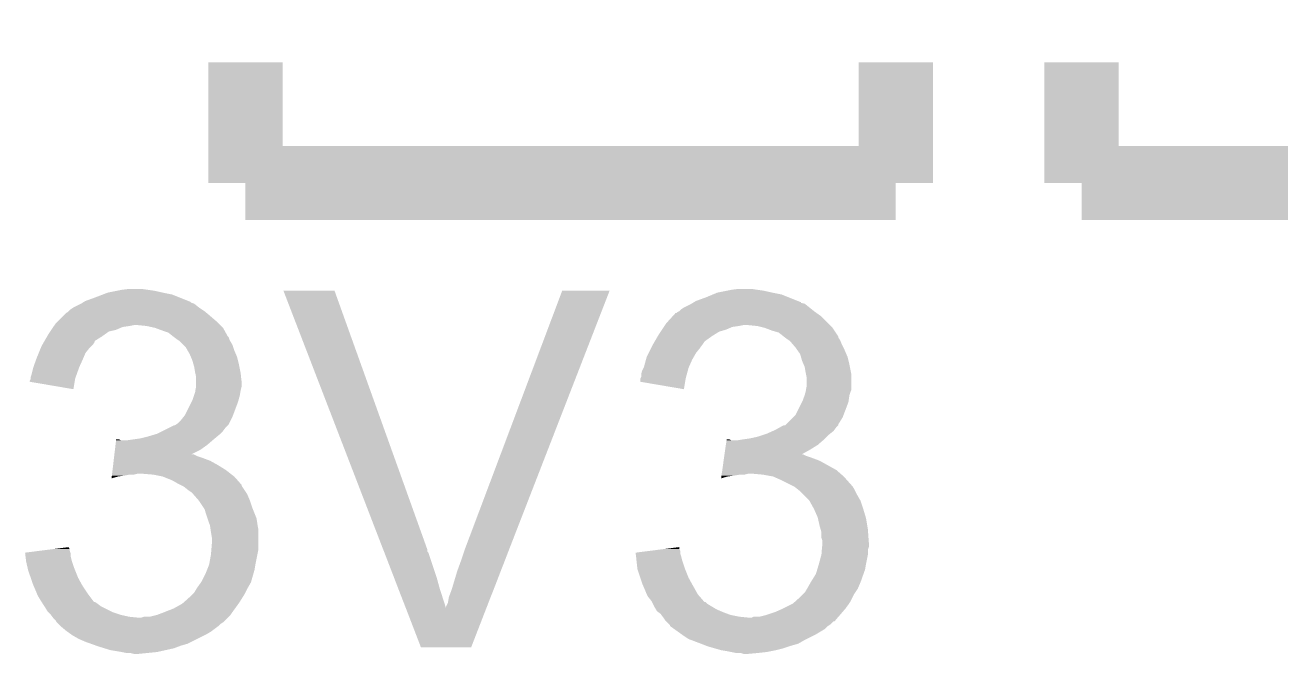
# Model space of a CAD drawing. Extents: x -0.05 to 0.95, y -0.15 to 2.1.
# Drawn here: x 0.23 to 0.3651, y -0.0007 to 0.067 of the extents above; entities that cross this region are included whole.
import ezdxf

# ---------------------------------------------------------------- set-up
doc = ezdxf.new("R2010")
doc.units = 0
doc.layers.add('BOOST_CLICK_V100A_GTO', color=14, linetype='CONTINUOUS')

msp = doc.modelspace()

# ---------------------------------------------------------------- linework, layer by layer
at = {"layer": 'BOOST_CLICK_V100A_GTO', "const_width": 0.008}
for points in [[(0.2537, 0.05), (0.2537, 0.063)], [(0.3237, 0.05), (0.3237, 0.063)], [(0.3437, 0.05), (0.3437, 0.063)], [(0.3437, 0.05), (0.4137, 0.05), (0.4137, 0.063)], [(0.2537, 0.05), (0.3237, 0.05)]]:
    msp.add_lwpolyline(points, dxfattribs=at)
at = {"layer": 'BOOST_CLICK_V100A_GTO'}
for points in [[(0.2376, 0.0377), (0.23838, 0.038), (0.24655, 0.0377), (0.2458, 0.038)], [(0.23838, 0.038), (0.2389, 0.0382), (0.2458, 0.038), (0.2448, 0.0382)], [(0.2389, 0.0382), (0.2399, 0.0384), (0.2448, 0.0382), (0.2439, 0.0384)], [(0.2399, 0.0384), (0.2404, 0.0385), (0.2439, 0.0384), (0.2432, 0.0385)], [(0.2404, 0.0385), (0.2412, 0.0386), (0.2432, 0.0385), (0.2425, 0.0386)], [(0.26855, 0.0105), (0.2578, 0.0384), (0.2733, 0.0105), (0.2633, 0.0384)], [(0.2578, 0.0384), (0.2578, 0.0384), (0.2633, 0.0384), (0.2578, 0.0384)], [(0.2773, 0.0105), (0.2878, 0.0384), (0.28207, 0.0105), (0.2929, 0.0384)], [(0.2878, 0.0384), (0.2878, 0.0384), (0.2929, 0.0384), (0.2878, 0.0384)], [(0.3033, 0.0377), (0.30402, 0.038), (0.31215, 0.0377), (0.3114, 0.038)], [(0.30402, 0.038), (0.3045, 0.0382), (0.3114, 0.038), (0.3104, 0.0382)], [(0.3045, 0.0382), (0.3055, 0.0384), (0.3104, 0.0382), (0.3095, 0.0384)], [(0.3055, 0.0384), (0.306, 0.0385), (0.3095, 0.0384), (0.3088, 0.0385)], [(0.306, 0.0385), (0.3068, 0.0386), (0.3088, 0.0385), (0.3082, 0.0386)], [(0.2349, 0.0364), (0.2352, 0.0366), (0.249, 0.0364), (0.2487, 0.0366)], [(0.2352, 0.0366), (0.236, 0.037), (0.2487, 0.0366), (0.2482, 0.037)], [(0.236, 0.037), (0.23617, 0.0371), (0.2482, 0.037), (0.2479, 0.0371)], [(0.23617, 0.0371), (0.23633, 0.0372), (0.2479, 0.0371), (0.2478, 0.0372)], [(0.23633, 0.0372), (0.2365, 0.0373), (0.2478, 0.0372), (0.24755, 0.0373)], [(0.2365, 0.0373), (0.2376, 0.0377), (0.24755, 0.0373), (0.24655, 0.0377)], [(0.3006, 0.0364), (0.3009, 0.0366), (0.31465, 0.0364), (0.3144, 0.0366)], [(0.3009, 0.0366), (0.3017, 0.037), (0.3144, 0.0366), (0.3139, 0.037)], [(0.3017, 0.037), (0.30187, 0.0371), (0.3139, 0.037), (0.3135, 0.0371)], [(0.30187, 0.0371), (0.30203, 0.0372), (0.3135, 0.0371), (0.3135, 0.0372)], [(0.30203, 0.0372), (0.3022, 0.0373), (0.3134, 0.0372), (0.31315, 0.0373)], [(0.30203, 0.0372), (0.30203, 0.0372), (0.3135, 0.0372), (0.3134, 0.0372)], [(0.3022, 0.0373), (0.3033, 0.0377), (0.31315, 0.0373), (0.31215, 0.0377)], [(0.2335, 0.0351), (0.2341, 0.0357), (0.2506, 0.0351), (0.2499, 0.0357)], [(0.2341, 0.0357), (0.2344, 0.036), (0.2499, 0.0357), (0.24954, 0.036)], [(0.2344, 0.036), (0.2346, 0.0361), (0.24954, 0.036), (0.24942, 0.0361)], [(0.2346, 0.0361), (0.2347, 0.0362), (0.24942, 0.0361), (0.2493, 0.0362)], [(0.2347, 0.0362), (0.2349, 0.0364), (0.2493, 0.0362), (0.249, 0.0364)], [(0.299, 0.0349), (0.29973, 0.0357), (0.3164, 0.0349), (0.3156, 0.0357)], [(0.29973, 0.0357), (0.3, 0.036), (0.3156, 0.0357), (0.31518, 0.036)], [(0.3001, 0.036), (0.3002, 0.0361), (0.31518, 0.036), (0.31504, 0.0361)], [(0.3002, 0.0361), (0.3004, 0.0362), (0.31504, 0.0361), (0.3149, 0.0362)], [(0.3004, 0.0362), (0.3006, 0.0364), (0.3149, 0.0362), (0.31465, 0.0364)], [(0.2325, 0.0337), (0.2327, 0.034), (0.23858, 0.0337), (0.239, 0.034)], [(0.2327, 0.034), (0.23283, 0.0342), (0.239, 0.034), (0.2398, 0.0342)], [(0.23283, 0.0342), (0.23303, 0.0345), (0.2398, 0.0342), (0.2405, 0.0345)], [(0.23303, 0.0345), (0.2331, 0.0346), (0.2405, 0.0345), (0.2412, 0.0346)], [(0.2331, 0.0346), (0.23317, 0.0347), (0.2412, 0.0346), (0.2417, 0.0347)], [(0.23317, 0.0347), (0.2333, 0.0349), (0.251, 0.0347), (0.2508, 0.0349)], [(0.2333, 0.0349), (0.2335, 0.0351), (0.2508, 0.0349), (0.2506, 0.0351)], [(0.2431, 0.0346), (0.2421, 0.0347), (0.2511, 0.0346), (0.251, 0.0347)], [(0.244, 0.0344), (0.2431, 0.0346), (0.2513, 0.0344), (0.2511, 0.0346)], [(0.2448, 0.0341), (0.244, 0.0344), (0.25147, 0.0341), (0.2513, 0.0344)], [(0.2454, 0.0339), (0.2448, 0.0341), (0.25158, 0.0339), (0.25147, 0.0341)], [(0.2459, 0.0335), (0.2454, 0.0339), (0.2518, 0.0335), (0.25158, 0.0339)], [(0.2982, 0.0337), (0.2984, 0.034), (0.30422, 0.0337), (0.3047, 0.034)], [(0.2984, 0.034), (0.29853, 0.0342), (0.3047, 0.034), (0.3054, 0.0342)], [(0.29853, 0.0342), (0.29873, 0.0345), (0.3054, 0.0342), (0.3061, 0.0345)], [(0.29873, 0.0345), (0.2988, 0.0346), (0.3061, 0.0345), (0.3068, 0.0346)], [(0.2988, 0.0346), (0.29887, 0.0347), (0.3068, 0.0346), (0.3073, 0.0347)], [(0.29887, 0.0347), (0.299, 0.0349), (0.3166, 0.0347), (0.3164, 0.0349)], [(0.3088, 0.0346), (0.3078, 0.0347), (0.3167, 0.0346), (0.3166, 0.0347)], [(0.3096, 0.0344), (0.3088, 0.0346), (0.3169, 0.0344), (0.3167, 0.0346)], [(0.3104, 0.0341), (0.3096, 0.0344), (0.3171, 0.0341), (0.3169, 0.0344)], [(0.3111, 0.0339), (0.3104, 0.0341), (0.31723, 0.0339), (0.3171, 0.0341)], [(0.3116, 0.0335), (0.3111, 0.0339), (0.3175, 0.0335), (0.31723, 0.0339)], [(0.23167, 0.0322), (0.2318, 0.0325), (0.2369, 0.0322), (0.2372, 0.0325)], [(0.2318, 0.0325), (0.23186, 0.0326), (0.2372, 0.0325), (0.2373, 0.0326)], [(0.23186, 0.0326), (0.23203, 0.0329), (0.2373, 0.0326), (0.2375, 0.0329)], [(0.23203, 0.0329), (0.23209, 0.033), (0.2375, 0.0329), (0.2375, 0.033)], [(0.23209, 0.033), (0.23238, 0.0335), (0.2375, 0.033), (0.2383, 0.0335)], [(0.23238, 0.0335), (0.2325, 0.0337), (0.2383, 0.0335), (0.23858, 0.0337)], [(0.24603, 0.0334), (0.2459, 0.0335), (0.2519, 0.0334), (0.2518, 0.0335)], [(0.2463, 0.0332), (0.24603, 0.0334), (0.25197, 0.0332), (0.2519, 0.0334)], [(0.24645, 0.0331), (0.2463, 0.0332), (0.252, 0.0331), (0.25197, 0.0332)], [(0.2466, 0.033), (0.24645, 0.0331), (0.25206, 0.033), (0.252, 0.0331)], [(0.247, 0.0326), (0.2466, 0.033), (0.2523, 0.0326), (0.25206, 0.033)], [(0.2473, 0.0323), (0.247, 0.0326), (0.2524, 0.0323), (0.2523, 0.0326)], [(0.29735, 0.0322), (0.2975, 0.0325), (0.3026, 0.0322), (0.30282, 0.0325)], [(0.2975, 0.0325), (0.29756, 0.0326), (0.30282, 0.0325), (0.3029, 0.0326)], [(0.29756, 0.0326), (0.29773, 0.0329), (0.3029, 0.0326), (0.3031, 0.0329)], [(0.29773, 0.0329), (0.29779, 0.033), (0.3031, 0.0329), (0.3032, 0.033)], [(0.29779, 0.033), (0.29808, 0.0335), (0.3032, 0.033), (0.3039, 0.0335)], [(0.29808, 0.0335), (0.2982, 0.0337), (0.3039, 0.0335), (0.30422, 0.0337)], [(0.31173, 0.0334), (0.3116, 0.0335), (0.3175, 0.0334), (0.3175, 0.0335)], [(0.312, 0.0332), (0.31173, 0.0334), (0.31763, 0.0332), (0.3175, 0.0334)], [(0.31215, 0.0331), (0.312, 0.0332), (0.3177, 0.0331), (0.31763, 0.0332)], [(0.3123, 0.033), (0.31215, 0.0331), (0.31774, 0.033), (0.3177, 0.0331)], [(0.31264, 0.0326), (0.3123, 0.033), (0.3179, 0.0326), (0.31774, 0.033)], [(0.3129, 0.0323), (0.31264, 0.0326), (0.31805, 0.0323), (0.3179, 0.0326)], [(0.23119, 0.031), (0.2313, 0.0313), (0.2362, 0.031), (0.23633, 0.0313)], [(0.2313, 0.0313), (0.23147, 0.0317), (0.23633, 0.0313), (0.2365, 0.0317)], [(0.23147, 0.0317), (0.23167, 0.0322), (0.2365, 0.0317), (0.2369, 0.0322)], [(0.24747, 0.032), (0.2473, 0.0323), (0.2525, 0.032), (0.2524, 0.0323)], [(0.2477, 0.0316), (0.24747, 0.032), (0.25267, 0.0316), (0.2525, 0.032)], [(0.24783, 0.0313), (0.2477, 0.0316), (0.2528, 0.0313), (0.25267, 0.0316)], [(0.248, 0.0309), (0.24783, 0.0313), (0.2529, 0.0309), (0.2528, 0.0313)], [(0.29682, 0.031), (0.2969, 0.0313), (0.3018, 0.031), (0.30197, 0.0313)], [(0.2969, 0.0313), (0.2971, 0.0317), (0.30197, 0.0313), (0.3022, 0.0317)], [(0.2971, 0.0317), (0.29735, 0.0322), (0.3022, 0.0317), (0.3026, 0.0322)], [(0.31311, 0.032), (0.3129, 0.0323), (0.3182, 0.032), (0.31805, 0.0323)], [(0.3134, 0.0316), (0.31311, 0.032), (0.31837, 0.0316), (0.3182, 0.032)], [(0.31349, 0.0313), (0.3134, 0.0316), (0.3185, 0.0313), (0.31837, 0.0316)], [(0.3136, 0.0309), (0.31349, 0.0313), (0.3186, 0.0309), (0.3185, 0.0313)], [(0.2307, 0.0294), (0.23087, 0.0301), (0.23555, 0.0294), (0.2358, 0.0301)], [(0.23087, 0.0301), (0.2309, 0.0302), (0.2358, 0.0301), (0.23584, 0.0302)], [(0.2309, 0.0302), (0.23119, 0.031), (0.23584, 0.0302), (0.2362, 0.031)], [(0.24811, 0.0305), (0.248, 0.0309), (0.253, 0.0305), (0.2529, 0.0309)], [(0.2482, 0.0302), (0.24811, 0.0305), (0.25306, 0.0302), (0.253, 0.0305)], [(0.2483, 0.0296), (0.2482, 0.0302), (0.25318, 0.0296), (0.25306, 0.0302)], [(0.2963, 0.0294), (0.2964, 0.0298), (0.30121, 0.0294), (0.30132, 0.0298)], [(0.2964, 0.0298), (0.29655, 0.0301), (0.30132, 0.0298), (0.3014, 0.0301)], [(0.29655, 0.0301), (0.2966, 0.0302), (0.3014, 0.0301), (0.30144, 0.0302)], [(0.2966, 0.0302), (0.29682, 0.031), (0.30144, 0.0302), (0.3018, 0.031)], [(0.31377, 0.0305), (0.3136, 0.0309), (0.3187, 0.0305), (0.3186, 0.0309)], [(0.3139, 0.0302), (0.31377, 0.0305), (0.31876, 0.0302), (0.3187, 0.0305)], [(0.314, 0.0296), (0.3139, 0.0302), (0.31888, 0.0296), (0.31876, 0.0302)], [(0.2305, 0.0287), (0.2306, 0.0289), (0.23535, 0.0287), (0.23538, 0.0289)], [(0.2305, 0.0286), (0.2305, 0.0287), (0.23533, 0.0286), (0.23535, 0.0287)], [(0.2352, 0.0278), (0.2305, 0.0286), (0.2352, 0.0278), (0.23533, 0.0286)], [(0.2306, 0.0291), (0.2307, 0.0294), (0.23544, 0.0291), (0.23555, 0.0294)], [(0.2306, 0.029), (0.2306, 0.0291), (0.2354, 0.029), (0.23544, 0.0291)], [(0.2306, 0.0289), (0.2306, 0.029), (0.23538, 0.0289), (0.2354, 0.029)], [(0.24832, 0.0295), (0.2483, 0.0296), (0.2532, 0.0295), (0.25318, 0.0296)], [(0.2484, 0.0291), (0.24832, 0.0295), (0.25324, 0.0291), (0.2532, 0.0295)], [(0.2484, 0.0286), (0.2484, 0.0291), (0.2533, 0.0286), (0.25324, 0.0291)], [(0.2484, 0.0281), (0.2484, 0.0286), (0.2533, 0.0281), (0.2533, 0.0286)], [(0.2962, 0.0289), (0.29625, 0.029), (0.30108, 0.0289), (0.3011, 0.029)], [(0.2962, 0.0286), (0.2962, 0.0289), (0.30103, 0.0286), (0.30108, 0.0289)], [(0.3009, 0.0278), (0.2962, 0.0286), (0.3009, 0.0278), (0.30103, 0.0286)], [(0.29625, 0.029), (0.2963, 0.0291), (0.3011, 0.029), (0.30113, 0.0291)], [(0.2963, 0.0291), (0.2963, 0.0294), (0.30113, 0.0291), (0.30121, 0.0294)], [(0.31402, 0.0295), (0.314, 0.0296), (0.3189, 0.0295), (0.31888, 0.0296)], [(0.3141, 0.0291), (0.31402, 0.0295), (0.3189, 0.0291), (0.3189, 0.0295)], [(0.3141, 0.0281), (0.3141, 0.0291), (0.3189, 0.0281), (0.3189, 0.0291)], [(0.248, 0.0266), (0.24817, 0.0271), (0.25296, 0.0266), (0.2531, 0.0271)], [(0.24817, 0.0271), (0.2483, 0.0275), (0.2531, 0.0271), (0.25317, 0.0275)], [(0.2483, 0.0275), (0.24833, 0.0277), (0.25317, 0.0275), (0.2532, 0.0277)], [(0.24833, 0.0277), (0.2484, 0.0281), (0.2532, 0.0277), (0.2533, 0.0281)], [(0.3137, 0.0266), (0.31387, 0.0271), (0.31863, 0.0266), (0.3187, 0.0271)], [(0.31387, 0.0271), (0.314, 0.0275), (0.3187, 0.0271), (0.31883, 0.0275)], [(0.314, 0.0275), (0.31403, 0.0277), (0.31883, 0.0275), (0.3189, 0.0277)], [(0.31403, 0.0277), (0.3141, 0.0281), (0.3189, 0.0277), (0.3189, 0.0281)], [(0.2472, 0.025), (0.2479, 0.0264), (0.25238, 0.025), (0.2529, 0.0264)], [(0.2479, 0.0264), (0.248, 0.0266), (0.2529, 0.0264), (0.25296, 0.0266)], [(0.3129, 0.025), (0.3136, 0.0264), (0.31807, 0.025), (0.3186, 0.0264)], [(0.3136, 0.0264), (0.3137, 0.0266), (0.3186, 0.0264), (0.31863, 0.0266)], [(0.2464, 0.0241), (0.2468, 0.0245), (0.25195, 0.0241), (0.25215, 0.0245)], [(0.2468, 0.0245), (0.24704, 0.0248), (0.25215, 0.0245), (0.2523, 0.0248)], [(0.24704, 0.0248), (0.2472, 0.025), (0.2523, 0.0248), (0.25238, 0.025)], [(0.3119, 0.024), (0.3127, 0.0248), (0.3175, 0.024), (0.318, 0.0248)], [(0.3127, 0.0248), (0.3129, 0.025), (0.318, 0.0248), (0.31807, 0.025)], [(0.24387, 0.0229), (0.2442, 0.023), (0.2509, 0.0229), (0.251, 0.023)], [(0.2442, 0.023), (0.2448, 0.0233), (0.251, 0.023), (0.2513, 0.0233)], [(0.2448, 0.0233), (0.2456, 0.0237), (0.2513, 0.0233), (0.2516, 0.0237)], [(0.2456, 0.0237), (0.246, 0.0239), (0.2516, 0.0237), (0.2518, 0.0239)], [(0.2461, 0.0239), (0.24625, 0.024), (0.2518, 0.0239), (0.2519, 0.024)], [(0.24625, 0.024), (0.2464, 0.0241), (0.2519, 0.024), (0.25195, 0.0241)], [(0.3095, 0.0229), (0.3098, 0.023), (0.3165, 0.0229), (0.31662, 0.023)], [(0.3098, 0.023), (0.31047, 0.0233), (0.31662, 0.023), (0.317, 0.0233)], [(0.31047, 0.0233), (0.3107, 0.0234), (0.317, 0.0233), (0.31707, 0.0234)], [(0.3107, 0.0234), (0.31124, 0.0237), (0.31707, 0.0234), (0.3173, 0.0237)], [(0.31124, 0.0237), (0.3116, 0.0239), (0.3173, 0.0237), (0.3175, 0.0239)], [(0.3118, 0.0239), (0.3119, 0.024), (0.3175, 0.0239), (0.3175, 0.024)], [(0.23967, 0.0213), (0.23973, 0.0218), (0.2489, 0.0213), (0.2496, 0.0218)], [(0.23973, 0.0218), (0.23979, 0.0223), (0.2496, 0.0218), (0.25018, 0.0223)], [(0.23979, 0.0223), (0.2398, 0.0224), (0.2403, 0.0223), (0.2401, 0.0224)], [(0.2398, 0.0224), (0.2398, 0.0224), (0.2401, 0.0224), (0.2398, 0.0224)], [(0.241, 0.0223), (0.2417, 0.0224), (0.25018, 0.0223), (0.2503, 0.0224)], [(0.2417, 0.0224), (0.2424, 0.0225), (0.2503, 0.0224), (0.25042, 0.0225)], [(0.2424, 0.0225), (0.2432, 0.0227), (0.25042, 0.0225), (0.25066, 0.0227)], [(0.2432, 0.0227), (0.24387, 0.0229), (0.25066, 0.0227), (0.2509, 0.0229)], [(0.30534, 0.0213), (0.30541, 0.0218), (0.3145, 0.0213), (0.3153, 0.0218)], [(0.30541, 0.0218), (0.30549, 0.0223), (0.3153, 0.0218), (0.31588, 0.0223)], [(0.30549, 0.0223), (0.3055, 0.0224), (0.306, 0.0223), (0.3058, 0.0224)], [(0.3055, 0.0224), (0.3055, 0.0224), (0.3058, 0.0224), (0.3055, 0.0224)], [(0.3067, 0.0223), (0.3073, 0.0224), (0.31588, 0.0223), (0.316, 0.0224)], [(0.3073, 0.0224), (0.308, 0.0225), (0.316, 0.0224), (0.3161, 0.0225)], [(0.308, 0.0225), (0.3089, 0.0227), (0.3161, 0.0225), (0.3163, 0.0227)], [(0.3089, 0.0227), (0.3095, 0.0229), (0.3163, 0.0227), (0.3165, 0.0229)], [(0.23953, 0.0201), (0.23956, 0.0204), (0.2499, 0.0201), (0.2491, 0.0204)], [(0.23956, 0.0204), (0.23959, 0.0206), (0.2491, 0.0204), (0.2485, 0.0206)], [(0.23959, 0.0206), (0.23961, 0.0208), (0.2485, 0.0206), (0.2481, 0.0208)], [(0.23961, 0.0208), (0.23967, 0.0213), (0.2479, 0.0208), (0.2489, 0.0213)], [(0.23961, 0.0208), (0.23961, 0.0208), (0.2481, 0.0208), (0.2479, 0.0208)], [(0.30517, 0.0201), (0.30521, 0.0204), (0.3155, 0.0201), (0.3147, 0.0204)], [(0.30521, 0.0204), (0.30524, 0.0206), (0.3147, 0.0204), (0.3141, 0.0206)], [(0.30524, 0.0206), (0.30527, 0.0208), (0.3141, 0.0206), (0.3137, 0.0208)], [(0.30527, 0.0208), (0.30534, 0.0213), (0.3136, 0.0208), (0.3145, 0.0213)], [(0.30527, 0.0208), (0.30527, 0.0208), (0.3137, 0.0208), (0.3136, 0.0208)], [(0.23936, 0.0187), (0.23941, 0.0191), (0.25211, 0.0187), (0.2516, 0.0191)], [(0.23941, 0.0191), (0.23947, 0.0196), (0.2516, 0.0191), (0.2508, 0.0196)], [(0.23947, 0.0196), (0.23953, 0.0201), (0.2508, 0.0196), (0.2499, 0.0201)], [(0.30497, 0.0187), (0.30503, 0.0191), (0.31776, 0.0187), (0.3173, 0.0191)], [(0.30503, 0.0191), (0.30517, 0.0201), (0.3173, 0.0191), (0.3155, 0.0201)], [(0.2393, 0.0182), (0.23932, 0.0184), (0.2393, 0.0182), (0.24, 0.0184)], [(0.23932, 0.0184), (0.23934, 0.0185), (0.24, 0.0184), (0.2407, 0.0185)], [(0.23934, 0.0185), (0.23935, 0.0186), (0.2407, 0.0185), (0.2412, 0.0186)], [(0.23935, 0.0186), (0.23936, 0.0187), (0.2417, 0.0186), (0.2421, 0.0187)], [(0.2438, 0.0186), (0.2426, 0.0187), (0.25224, 0.0186), (0.25211, 0.0187)], [(0.2448, 0.0184), (0.2438, 0.0186), (0.2525, 0.0184), (0.25224, 0.0186)], [(0.2458, 0.018), (0.2448, 0.0184), (0.25286, 0.018), (0.2525, 0.0184)], [(0.2465, 0.0176), (0.2458, 0.018), (0.25321, 0.0176), (0.25286, 0.018)], [(0.2467, 0.0175), (0.2465, 0.0176), (0.2533, 0.0175), (0.25321, 0.0176)], [(0.3049, 0.0182), (0.30493, 0.0184), (0.3049, 0.0182), (0.3056, 0.0184)], [(0.30493, 0.0184), (0.30494, 0.0185), (0.3056, 0.0184), (0.3063, 0.0185)], [(0.30494, 0.0185), (0.30496, 0.0186), (0.3063, 0.0185), (0.3069, 0.0186)], [(0.30496, 0.0186), (0.30497, 0.0187), (0.3074, 0.0186), (0.3078, 0.0187)], [(0.3094, 0.0186), (0.3083, 0.0187), (0.31787, 0.0186), (0.31776, 0.0187)], [(0.3105, 0.0184), (0.3094, 0.0186), (0.3181, 0.0184), (0.31787, 0.0186)], [(0.3114, 0.018), (0.3105, 0.0184), (0.31846, 0.018), (0.3181, 0.0184)], [(0.3124, 0.0175), (0.3114, 0.018), (0.3189, 0.0175), (0.31846, 0.018)], [(0.2469, 0.0174), (0.2467, 0.0175), (0.2533, 0.0174), (0.2533, 0.0175)], [(0.2471, 0.0173), (0.2469, 0.0174), (0.25337, 0.0173), (0.2533, 0.0174)], [(0.2476, 0.0169), (0.2471, 0.0173), (0.25363, 0.0169), (0.25337, 0.0173)], [(0.2479, 0.0167), (0.2476, 0.0169), (0.25377, 0.0167), (0.25363, 0.0169)], [(0.248, 0.0166), (0.2479, 0.0167), (0.25383, 0.0166), (0.25377, 0.0167)], [(0.24809, 0.0165), (0.248, 0.0166), (0.2539, 0.0165), (0.25383, 0.0166)], [(0.2487, 0.0158), (0.24809, 0.0165), (0.2542, 0.0158), (0.2539, 0.0165)], [(0.3126, 0.0174), (0.3124, 0.0175), (0.319, 0.0174), (0.3189, 0.0175)], [(0.3128, 0.0173), (0.3126, 0.0174), (0.31907, 0.0173), (0.319, 0.0174)], [(0.31305, 0.0171), (0.3128, 0.0173), (0.3192, 0.0171), (0.31907, 0.0173)], [(0.3133, 0.0169), (0.31305, 0.0171), (0.3193, 0.0169), (0.3192, 0.0171)], [(0.3137, 0.0165), (0.3133, 0.0169), (0.3195, 0.0165), (0.3193, 0.0169)], [(0.3144, 0.0158), (0.3137, 0.0165), (0.3199, 0.0158), (0.3195, 0.0165)], [(0.2493, 0.0149), (0.2487, 0.0158), (0.2545, 0.0149), (0.2542, 0.0158)], [(0.24963, 0.0139), (0.2493, 0.0149), (0.2549, 0.0139), (0.2545, 0.0149)], [(0.3149, 0.0149), (0.3144, 0.0158), (0.3202, 0.0149), (0.3199, 0.0158)], [(0.3153, 0.014), (0.3149, 0.0149), (0.32047, 0.014), (0.3202, 0.0149)], [(0.2499, 0.0131), (0.24963, 0.0139), (0.25503, 0.0131), (0.2549, 0.0139)], [(0.31532, 0.0139), (0.3153, 0.014), (0.3205, 0.0139), (0.32047, 0.014)], [(0.3155, 0.0131), (0.31532, 0.0139), (0.32063, 0.0131), (0.3205, 0.0139)], [(0.24996, 0.0127), (0.2499, 0.0131), (0.2551, 0.0127), (0.25503, 0.0131)], [(0.25, 0.0124), (0.24996, 0.0127), (0.2551, 0.0124), (0.2551, 0.0127)], [(0.2501, 0.0118), (0.25, 0.0124), (0.2551, 0.0118), (0.2551, 0.0124)], [(0.31561, 0.0127), (0.3155, 0.0131), (0.3207, 0.0127), (0.32063, 0.0131)], [(0.3157, 0.0124), (0.31561, 0.0127), (0.32072, 0.0124), (0.3207, 0.0127)], [(0.3157, 0.0118), (0.3157, 0.0124), (0.32076, 0.0118), (0.32072, 0.0124)], [(0.25004, 0.0105), (0.2501, 0.0112), (0.2551, 0.0105), (0.2551, 0.0112)], [(0.2501, 0.0112), (0.2501, 0.0118), (0.2551, 0.0112), (0.2551, 0.0118)], [(0.3158, 0.0115), (0.3157, 0.0118), (0.32079, 0.0115), (0.32076, 0.0118)], [(0.31577, 0.0108), (0.3158, 0.0112), (0.3208, 0.0108), (0.3208, 0.0112)], [(0.3158, 0.0113), (0.3158, 0.0115), (0.3208, 0.0113), (0.32079, 0.0115)], [(0.3158, 0.0112), (0.3158, 0.0113), (0.3208, 0.0112), (0.3208, 0.0113)], [(0.23, 0.0102), (0.23157, 0.0104), (0.23487, 0.0102), (0.2348, 0.0104)], [(0.23001, 0.0101), (0.23, 0.0102), (0.2349, 0.0101), (0.23487, 0.0102)], [(0.23004, 0.0098), (0.23001, 0.0101), (0.2349, 0.0098), (0.2349, 0.0101)], [(0.23009, 0.0094), (0.23004, 0.0098), (0.235, 0.0094), (0.2349, 0.0098)], [(0.23157, 0.0104), (0.23314, 0.0106), (0.2348, 0.0104), (0.2348, 0.0106)], [(0.23314, 0.0106), (0.23392, 0.0107), (0.2348, 0.0106), (0.2347, 0.0107)], [(0.23392, 0.0107), (0.2347, 0.0108), (0.2347, 0.0107), (0.2347, 0.0108)], [(0.24982, 0.009), (0.25, 0.01), (0.2548, 0.009), (0.255, 0.01)], [(0.25, 0.01), (0.25004, 0.0105), (0.255, 0.01), (0.2551, 0.0105)], [(0.26863, 0.0103), (0.26855, 0.0105), (0.2733, 0.0103), (0.2733, 0.0105)], [(0.26867, 0.0102), (0.26863, 0.0103), (0.2734, 0.0102), (0.2733, 0.0103)], [(0.26971, 0.0075), (0.26867, 0.0102), (0.2743, 0.0075), (0.2734, 0.0102)], [(0.2769, 0.0093), (0.2773, 0.0105), (0.28161, 0.0093), (0.28207, 0.0105)], [(0.2957, 0.0102), (0.29727, 0.0104), (0.3005, 0.0102), (0.3005, 0.0104)], [(0.29571, 0.0101), (0.2957, 0.0102), (0.3005, 0.0101), (0.3005, 0.0102)], [(0.29575, 0.0098), (0.29571, 0.0101), (0.3006, 0.0098), (0.3005, 0.0101)], [(0.29579, 0.0094), (0.29575, 0.0098), (0.3007, 0.0094), (0.3006, 0.0098)], [(0.29727, 0.0104), (0.29884, 0.0106), (0.3005, 0.0104), (0.3004, 0.0106)], [(0.29884, 0.0106), (0.3004, 0.0108), (0.3004, 0.0106), (0.3004, 0.0108)], [(0.31543, 0.009), (0.3157, 0.01), (0.3205, 0.009), (0.3207, 0.01)], [(0.3157, 0.01), (0.31574, 0.0105), (0.3207, 0.01), (0.3207, 0.0105)], [(0.31574, 0.0105), (0.31577, 0.0108), (0.3207, 0.0105), (0.3208, 0.0108)], [(0.2301, 0.0093), (0.23009, 0.0094), (0.23503, 0.0093), (0.235, 0.0094)], [(0.23028, 0.0085), (0.2301, 0.0093), (0.2353, 0.0085), (0.23503, 0.0093)], [(0.2303, 0.0084), (0.23028, 0.0085), (0.23534, 0.0084), (0.2353, 0.0085)], [(0.2306, 0.0075), (0.2303, 0.0084), (0.2357, 0.0075), (0.23534, 0.0084)], [(0.2494, 0.0079), (0.2496, 0.0084), (0.25456, 0.0079), (0.2547, 0.0084)], [(0.2496, 0.0084), (0.2498, 0.0089), (0.2547, 0.0084), (0.25478, 0.0089)], [(0.2498, 0.0089), (0.24982, 0.009), (0.25478, 0.0089), (0.2548, 0.009)], [(0.2759, 0.0062), (0.2765, 0.0082), (0.28041, 0.0062), (0.28118, 0.0082)], [(0.2765, 0.0082), (0.2769, 0.0093), (0.28118, 0.0082), (0.28161, 0.0093)], [(0.29589, 0.0085), (0.29579, 0.0094), (0.301, 0.0085), (0.3007, 0.0094)], [(0.2959, 0.0084), (0.29589, 0.0085), (0.30104, 0.0084), (0.301, 0.0085)], [(0.2962, 0.0075), (0.2959, 0.0084), (0.3014, 0.0075), (0.30104, 0.0084)], [(0.3151, 0.0079), (0.31525, 0.0084), (0.32022, 0.0079), (0.3204, 0.0084)], [(0.31525, 0.0084), (0.3154, 0.0089), (0.3204, 0.0084), (0.32048, 0.0089)], [(0.3154, 0.0089), (0.31543, 0.009), (0.32048, 0.0089), (0.3205, 0.009)], [(0.2308, 0.0069), (0.2306, 0.0075), (0.23603, 0.0069), (0.2357, 0.0075)], [(0.23093, 0.0066), (0.2308, 0.0069), (0.2362, 0.0066), (0.23603, 0.0069)], [(0.2485, 0.0064), (0.24893, 0.007), (0.25396, 0.0064), (0.2543, 0.007)], [(0.24893, 0.007), (0.249, 0.0071), (0.2543, 0.007), (0.25433, 0.0071)], [(0.249, 0.0071), (0.2494, 0.0079), (0.25433, 0.0071), (0.25456, 0.0079)], [(0.27013, 0.0064), (0.26971, 0.0075), (0.2746, 0.0064), (0.2743, 0.0075)], [(0.2964, 0.0069), (0.2962, 0.0075), (0.30173, 0.0069), (0.3014, 0.0075)], [(0.29691, 0.0057), (0.2964, 0.0069), (0.3024, 0.0057), (0.30173, 0.0069)], [(0.3142, 0.0064), (0.31454, 0.007), (0.31964, 0.0064), (0.3199, 0.007)], [(0.31454, 0.007), (0.3146, 0.0071), (0.3199, 0.007), (0.31994, 0.0071)], [(0.3146, 0.0071), (0.3151, 0.0079), (0.31994, 0.0071), (0.32022, 0.0079)], [(0.23131, 0.0057), (0.23093, 0.0066), (0.2368, 0.0057), (0.2362, 0.0066)], [(0.2314, 0.0055), (0.23131, 0.0057), (0.23695, 0.0055), (0.2368, 0.0057)], [(0.2317, 0.005), (0.2314, 0.0055), (0.23733, 0.005), (0.23695, 0.0055)], [(0.24713, 0.0049), (0.2478, 0.0055), (0.2531, 0.0049), (0.25347, 0.0055)], [(0.2478, 0.0055), (0.248, 0.0057), (0.25347, 0.0055), (0.2536, 0.0057)], [(0.248, 0.0057), (0.2482, 0.0059), (0.2536, 0.0057), (0.2537, 0.0059)], [(0.2482, 0.0059), (0.24844, 0.0063), (0.2537, 0.0059), (0.2539, 0.0063)], [(0.24844, 0.0063), (0.2485, 0.0064), (0.2539, 0.0063), (0.25396, 0.0064)], [(0.27098, 0.00421), (0.27013, 0.0064), (0.2753, 0.00421), (0.2746, 0.0064)], [(0.2756, 0.0054), (0.2759, 0.0062), (0.28009, 0.0054), (0.28041, 0.0062)], [(0.297, 0.0055), (0.29691, 0.0057), (0.30258, 0.0055), (0.3024, 0.0057)], [(0.2974, 0.005), (0.297, 0.0055), (0.30301, 0.005), (0.30258, 0.0055)], [(0.31283, 0.0049), (0.3135, 0.0055), (0.3188, 0.0049), (0.3191, 0.0055)], [(0.3135, 0.0055), (0.3137, 0.0057), (0.3191, 0.0055), (0.3192, 0.0057)], [(0.3137, 0.0057), (0.3139, 0.0059), (0.3192, 0.0057), (0.31933, 0.0059)], [(0.3139, 0.0059), (0.31414, 0.0063), (0.31933, 0.0059), (0.3196, 0.0063)], [(0.31414, 0.0063), (0.3142, 0.0064), (0.3196, 0.0063), (0.31964, 0.0064)], [(0.23177, 0.0049), (0.2317, 0.005), (0.2374, 0.0049), (0.23733, 0.005)], [(0.2319, 0.0047), (0.23177, 0.0049), (0.2378, 0.0047), (0.2375, 0.0049)], [(0.23177, 0.0049), (0.23177, 0.0049), (0.2375, 0.0049), (0.2374, 0.0049)], [(0.2321, 0.0044), (0.2319, 0.0047), (0.2382, 0.0044), (0.2378, 0.0047)], [(0.2324, 0.0039), (0.2321, 0.0044), (0.2392, 0.0039), (0.2382, 0.0044)], [(0.245, 0.0038), (0.246, 0.0042), (0.25231, 0.0038), (0.2526, 0.0042)], [(0.246, 0.0042), (0.2469, 0.0047), (0.2526, 0.0042), (0.25296, 0.0047)], [(0.2469, 0.0047), (0.24713, 0.0049), (0.25296, 0.0047), (0.2531, 0.0049)], [(0.2726, 0), (0.27098, 0.00421), (0.278, 0), (0.27963, 0.00421)], [(0.2753, 0.0044), (0.2755, 0.0048), (0.27971, 0.0044), (0.27986, 0.0048)], [(0.2753, 0.00421), (0.2753, 0.0044), (0.27963, 0.00421), (0.27971, 0.0044)], [(0.2755, 0.0048), (0.2756, 0.0054), (0.27986, 0.0048), (0.28009, 0.0054)], [(0.29745, 0.0049), (0.2974, 0.005), (0.3031, 0.0049), (0.30301, 0.005)], [(0.29755, 0.0047), (0.29745, 0.0049), (0.3034, 0.0047), (0.3032, 0.0049)], [(0.29745, 0.0049), (0.29745, 0.0049), (0.3032, 0.0049), (0.3031, 0.0049)], [(0.2977, 0.0044), (0.29755, 0.0047), (0.3039, 0.0044), (0.3034, 0.0047)], [(0.29788, 0.0041), (0.2977, 0.0044), (0.3044, 0.0041), (0.3039, 0.0044)], [(0.298, 0.0039), (0.29788, 0.0041), (0.30487, 0.0039), (0.3044, 0.0041)], [(0.3107, 0.0038), (0.3116, 0.0042), (0.31796, 0.0038), (0.3183, 0.0042)], [(0.3116, 0.0042), (0.3126, 0.0047), (0.3183, 0.0042), (0.31866, 0.0047)], [(0.3126, 0.0047), (0.31283, 0.0049), (0.31866, 0.0047), (0.3188, 0.0049)], [(0.2325, 0.0038), (0.2324, 0.0039), (0.2394, 0.0038), (0.2392, 0.0039)], [(0.2327, 0.0036), (0.2325, 0.0038), (0.24, 0.0036), (0.2394, 0.0038)], [(0.23278, 0.0035), (0.2327, 0.0036), (0.2403, 0.0035), (0.24, 0.0036)], [(0.23292, 0.0033), (0.23278, 0.0035), (0.2412, 0.0033), (0.2403, 0.0035)], [(0.233, 0.0032), (0.23292, 0.0033), (0.2422, 0.0032), (0.2412, 0.0033)], [(0.2333, 0.0029), (0.233, 0.0032), (0.2515, 0.0029), (0.2518, 0.0032)], [(0.2334, 0.0027), (0.2333, 0.0029), (0.2513, 0.0027), (0.2515, 0.0029)], [(0.2425, 0.0032), (0.2428, 0.0033), (0.2518, 0.0032), (0.2519, 0.0033)], [(0.2434, 0.0033), (0.2442, 0.0035), (0.2519, 0.0033), (0.2521, 0.0035)], [(0.2442, 0.0035), (0.245, 0.0038), (0.2521, 0.0035), (0.25231, 0.0038)], [(0.29813, 0.0038), (0.298, 0.0039), (0.3051, 0.0038), (0.30487, 0.0039)], [(0.2984, 0.0036), (0.29813, 0.0038), (0.30563, 0.0036), (0.3051, 0.0038)], [(0.29847, 0.0035), (0.2984, 0.0036), (0.3059, 0.0035), (0.30563, 0.0036)], [(0.29862, 0.0033), (0.29847, 0.0035), (0.3069, 0.0033), (0.3059, 0.0035)], [(0.2987, 0.0032), (0.29862, 0.0033), (0.3079, 0.0032), (0.3069, 0.0033)], [(0.2989, 0.0029), (0.2987, 0.0032), (0.31719, 0.0029), (0.31744, 0.0032)], [(0.299, 0.0028), (0.2989, 0.0029), (0.3171, 0.0028), (0.31719, 0.0029)], [(0.2993, 0.0025), (0.299, 0.0028), (0.3167, 0.0025), (0.317, 0.0028)], [(0.299, 0.0028), (0.299, 0.0028), (0.317, 0.0028), (0.3171, 0.0028)], [(0.3082, 0.0032), (0.3084, 0.0033), (0.31744, 0.0032), (0.31753, 0.0033)], [(0.309, 0.0033), (0.3098, 0.0035), (0.31753, 0.0033), (0.3177, 0.0035)], [(0.3098, 0.0035), (0.3107, 0.0038), (0.3177, 0.0035), (0.31796, 0.0038)], [(0.2336, 0.0025), (0.2334, 0.0027), (0.251, 0.0025), (0.2513, 0.0027)], [(0.2338, 0.0023), (0.2336, 0.0025), (0.2508, 0.0023), (0.251, 0.0025)], [(0.2344, 0.0018), (0.2338, 0.0023), (0.25013, 0.0018), (0.2508, 0.0023)], [(0.23454, 0.0017), (0.2344, 0.0018), (0.25, 0.0017), (0.25013, 0.0018)], [(0.23496, 0.0014), (0.23454, 0.0017), (0.2495, 0.0014), (0.25, 0.0017)], [(0.2351, 0.0013), (0.23496, 0.0014), (0.2493, 0.0013), (0.2495, 0.0014)], [(0.2994, 0.0024), (0.2993, 0.0025), (0.31655, 0.0024), (0.3167, 0.0025)], [(0.2994, 0.0023), (0.2994, 0.0024), (0.3164, 0.0023), (0.31655, 0.0024)], [(0.29982, 0.002), (0.2994, 0.0023), (0.3161, 0.002), (0.3164, 0.0023)], [(0.30066, 0.0014), (0.29982, 0.002), (0.3151, 0.0014), (0.3161, 0.002)], [(0.3008, 0.0013), (0.30066, 0.0014), (0.3149, 0.0013), (0.3151, 0.0014)], [(0.2358, 0.0009), (0.2351, 0.0013), (0.2485, 0.0009), (0.2493, 0.0013)], [(0.2365, 0.0006), (0.2358, 0.0009), (0.2479, 0.0006), (0.2485, 0.0009)], [(0.23706, 0.0004), (0.2365, 0.0006), (0.2475, 0.0004), (0.2479, 0.0006)], [(0.23762, 0.0002), (0.23706, 0.0004), (0.2468, 0.0002), (0.2475, 0.0004)], [(0.2379, 0.0001), (0.23762, 0.0002), (0.24653, 0.0001), (0.2468, 0.0002)], [(0.23855, -0.0001), (0.2379, 0.0001), (0.246, -0.0001), (0.24653, 0.0001)], [(0.3014, 0.0009), (0.3008, 0.0013), (0.3141, 0.0009), (0.3149, 0.0013)], [(0.30167, 0.0008), (0.3014, 0.0009), (0.3139, 0.0008), (0.3141, 0.0009)], [(0.3022, 0.0006), (0.30167, 0.0008), (0.31355, 0.0006), (0.3139, 0.0008)], [(0.30272, 0.0004), (0.3022, 0.0006), (0.3132, 0.0004), (0.31355, 0.0006)], [(0.30324, 0.0002), (0.30272, 0.0004), (0.3125, 0.0002), (0.3132, 0.0004)], [(0.3035, 0.0001), (0.30324, 0.0002), (0.3122, 0.0001), (0.3125, 0.0002)], [(0.3042, -0.0001), (0.3035, 0.0001), (0.3116, -0.0001), (0.3122, 0.0001)], [(0.2392, -0.0003), (0.23855, -0.0001), (0.2451, -0.0003), (0.246, -0.0001)], [(0.2404, -0.0005), (0.2392, -0.0003), (0.2442, -0.0005), (0.2451, -0.0003)], [(0.2409, -0.0006), (0.2404, -0.0005), (0.2432, -0.0006), (0.2442, -0.0005)], [(0.2417, -0.0007), (0.2413, -0.0006), (0.2422, -0.0007), (0.2432, -0.0006)], [(0.3049, -0.0003), (0.3042, -0.0001), (0.3108, -0.0003), (0.3116, -0.0001)], [(0.3055, -0.0004), (0.3049, -0.0003), (0.3103, -0.0004), (0.3108, -0.0003)], [(0.306, -0.0005), (0.3055, -0.0004), (0.3098, -0.0005), (0.3103, -0.0004)], [(0.3065, -0.0006), (0.306, -0.0005), (0.3089, -0.0006), (0.3098, -0.0005)], [(0.3073, -0.0007), (0.307, -0.0006), (0.3078, -0.0007), (0.3089, -0.0006)]]:
    msp.add_solid(points, dxfattribs=at)

doc.saveas('drawing.dxf')
